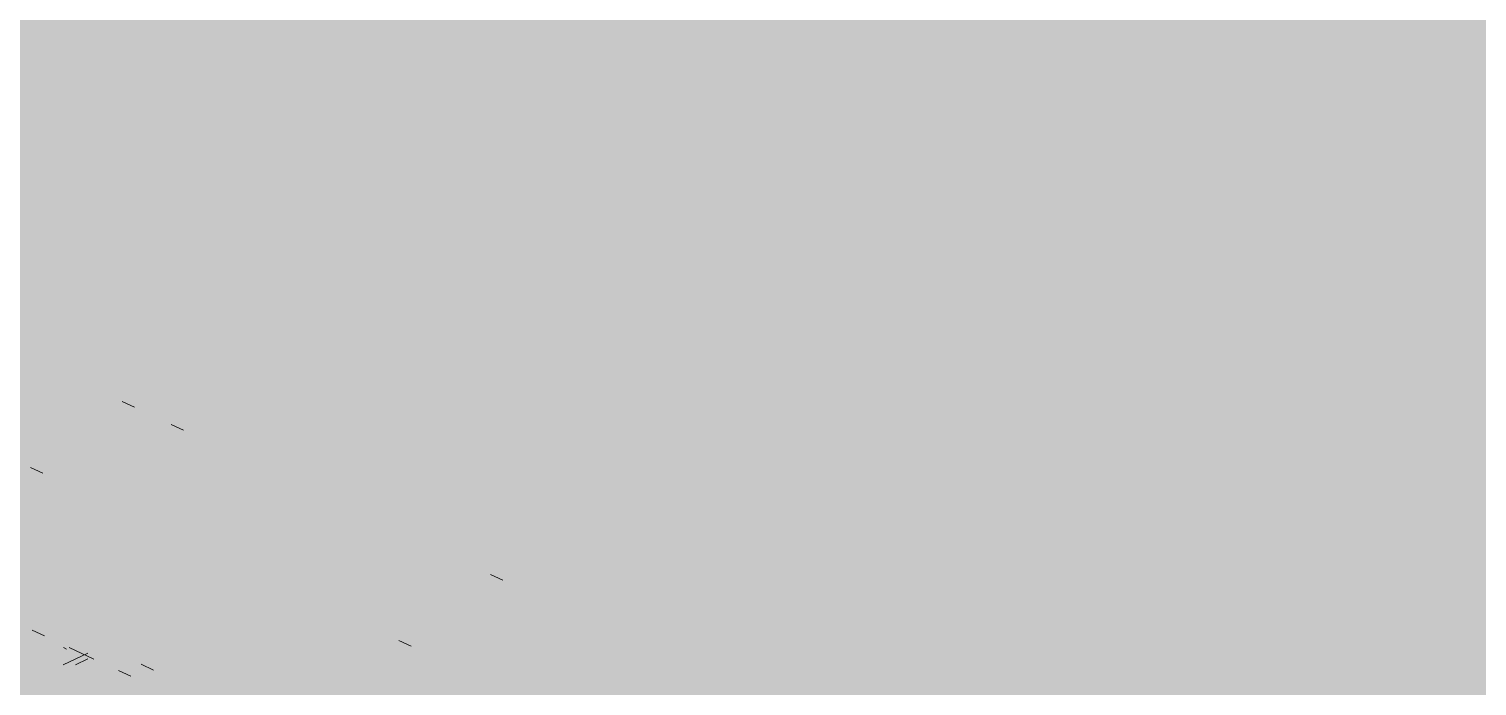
# Paper-space layout '03 3D Building and Roof' of a CAD drawing. Header units: millimetres. Extents: x 5 to 415, y 5 to 292.
# Drawn here: x 211.64 to 217.88, y 227.29 to 230.12 of the extents above; entities that cross this region are included whole.
import ezdxf

# ---------------------------------------------------------------- set-up
doc = ezdxf.new("R2010")
doc.units = ezdxf.units.MM
doc.layers.add('EXISTING', color=7, linetype='Continuous')
doc.layers.add('IMAGES', color=7, linetype='Continuous')

# ---------------------------------------------------------------- blocks, each defined once
blk = doc.blocks.new('SHEET_03')
at = {"layer": 'EXISTING', "color": 250, "lineweight": 9}
for p, q in [((212.0914, 228.4928), (212.0385, 228.5177)), ((212.303, 228.3935), (212.2501, 228.4183)), ((211.6442, 228.2332), (211.6971, 228.2084)), ((213.6783, 227.7478), (213.6254, 227.7726)), ((211.7043, 227.5077), (211.6513, 227.5326)), ((211.7855, 227.4571), (211.7989, 227.4508)), ((211.9164, 227.4081), (211.8104, 227.4579)), ((213.2311, 227.4882), (213.284, 227.4634)), ((211.7843, 227.3831), (211.8909, 227.4332)), ((211.8376, 227.3832), (211.8909, 227.4082)), ((212.0754, 227.3335), (212.0224, 227.3584)), ((212.1732, 227.3605), (212.1203, 227.3853))]:
    blk.add_line(p, q, dxfattribs=at)
at = {"layer": 'IMAGES', "color": 7}
for points in [[(209.327, 230), (216.659, 230), (209.327, 230.1667), (216.659, 230.1667)], [(216.659, 230), (216.8256, 230), (216.659, 230.1667), (216.8256, 230.1667)], [(216.8256, 230), (218.3253, 230), (216.8256, 230.1667), (218.3253, 230.1667)], [(209.4937, 229.8333), (218.1587, 229.8333), (209.4937, 230), (218.1587, 230)], [(210.1602, 229.6667), (217.9921, 229.6667), (210.1602, 229.8333), (217.9921, 229.8333)], [(210.4935, 229.5), (217.9921, 229.5), (210.4935, 229.6667), (217.9921, 229.6667)], [(210.8267, 229.3333), (218.3253, 229.3333), (210.8267, 229.5), (218.3253, 229.5)], [(210.8267, 229.1667), (218.492, 229.1667), (210.8267, 229.3333), (218.492, 229.3333)], [(211.4933, 229), (218.8253, 229), (211.4933, 229.1667), (218.8253, 229.1667)], [(211.4933, 228.8333), (211.6599, 228.8333), (211.4933, 229), (211.6599, 229)], [(211.6599, 228.8333), (211.8266, 228.8333), (211.6599, 229), (211.8266, 229)], [(211.8266, 228.8333), (220.1583, 228.8333), (211.8266, 229), (220.1583, 229)], [(211.4933, 228.6667), (211.8266, 228.6667), (211.4933, 228.8333), (211.8266, 228.8333)], [(211.8266, 228.6667), (211.9932, 228.6667), (211.8266, 228.8333), (211.9932, 228.8333)], [(211.9932, 228.6667), (212.1598, 228.6667), (211.9932, 228.8333), (212.1598, 228.8333)], [(212.1598, 228.6667), (220.4916, 228.6667), (212.1598, 228.8333), (220.4916, 228.8333)], [(210.9934, 228.5), (211.6599, 228.5), (210.9934, 228.6667), (211.6599, 228.6667)], [(211.6599, 228.5), (211.8266, 228.5), (211.6599, 228.6667), (211.8266, 228.6667)], [(211.8266, 228.5), (212.1598, 228.5), (211.8266, 228.6667), (212.1598, 228.6667)], [(212.1598, 228.5), (212.3265, 228.5), (212.1598, 228.6667), (212.3265, 228.6667)], [(212.3265, 228.5), (212.4931, 228.5), (212.3265, 228.6667), (212.4931, 228.6667)], [(212.4931, 228.5), (220.9915, 228.5), (212.4931, 228.6667), (220.9915, 228.6667)], [(211.4933, 228.3333), (211.6599, 228.3333), (211.4933, 228.5), (211.6599, 228.5)], [(211.6599, 228.3333), (211.8266, 228.3333), (211.6599, 228.5), (211.8266, 228.5)], [(211.8266, 228.3333), (211.9932, 228.3333), (211.8266, 228.5), (211.9932, 228.5)], [(211.9932, 228.3333), (212.1598, 228.3333), (211.9932, 228.5), (212.1598, 228.5)], [(212.1598, 228.3333), (212.4931, 228.3333), (212.1598, 228.5), (212.4931, 228.5)], [(212.4931, 228.3333), (212.6597, 228.3333), (212.4931, 228.5), (212.6597, 228.5)], [(212.6597, 228.3333), (221.3248, 228.3333), (212.6597, 228.5), (221.3248, 228.5)], [(211.4933, 228.1667), (211.8266, 228.1667), (211.4933, 228.3333), (211.8266, 228.3333)], [(211.8266, 228.1667), (211.9932, 228.1667), (211.8266, 228.3333), (211.9932, 228.3333)], [(211.9932, 228.1667), (212.1598, 228.1667), (211.9932, 228.3333), (212.1598, 228.3333)], [(212.1598, 228.1667), (212.6597, 228.1667), (212.1598, 228.3333), (212.6597, 228.3333)], [(212.6597, 228.1667), (212.8264, 228.1667), (212.6597, 228.3333), (212.8264, 228.3333)], [(212.8264, 228.1667), (212.993, 228.1667), (212.8264, 228.3333), (212.993, 228.3333)], [(212.993, 228.1667), (213.1596, 228.1667), (212.993, 228.3333), (213.1596, 228.3333)], [(213.1596, 228.1667), (213.3263, 228.1667), (213.1596, 228.3333), (213.3263, 228.3333)], [(213.3263, 228.1667), (221.1581, 228.1667), (213.3263, 228.3333), (221.1581, 228.3333)], [(211.4933, 228), (211.8266, 228), (211.4933, 228.1667), (211.8266, 228.1667)], [(211.8266, 228), (212.1598, 228), (211.8266, 228.1667), (212.1598, 228.1667)], [(212.1598, 228), (212.8264, 228), (212.1598, 228.1667), (212.8264, 228.1667)], [(212.8264, 228), (213.3263, 228), (212.8264, 228.1667), (213.3263, 228.1667)], [(213.3263, 228), (213.4929, 228), (213.3263, 228.1667), (213.4929, 228.1667)], [(213.4929, 228), (213.6595, 228), (213.4929, 228.1667), (213.6595, 228.1667)], [(213.6595, 228), (221.1581, 228), (213.6595, 228.1667), (221.1581, 228.1667)], [(211.16, 227.8333), (211.8266, 227.8333), (211.16, 228), (211.8266, 228)], [(211.8266, 227.8333), (211.9932, 227.8333), (211.8266, 228), (211.9932, 228)], [(211.9932, 227.8333), (212.1598, 227.8333), (211.9932, 228), (212.1598, 228)], [(212.1598, 227.8333), (212.3265, 227.8333), (212.1598, 228), (212.3265, 228)], [(212.3265, 227.6667), (212.4931, 227.6667), (212.3265, 228), (212.4931, 228)], [(212.4931, 227.8333), (212.6597, 227.8333), (212.4931, 228), (212.6597, 228)], [(212.6597, 227.8333), (212.8264, 227.8333), (212.6597, 228), (212.8264, 228)], [(212.8264, 227.8333), (212.993, 227.8333), (212.8264, 228), (212.993, 228)], [(212.993, 227.8333), (213.1596, 227.8333), (212.993, 228), (213.1596, 228)], [(213.1596, 227.8333), (213.6595, 227.8333), (213.1596, 228), (213.6595, 228)], [(213.6595, 227.8333), (213.9928, 227.8333), (213.6595, 228), (213.9928, 228)], [(213.9928, 227.8333), (221.4914, 227.8333), (213.9928, 228), (221.4914, 228)], [(211.4933, 227.6667), (211.6599, 227.6667), (211.4933, 227.8333), (211.6599, 227.8333)], [(211.6599, 227.6667), (212.3265, 227.6667), (211.6599, 227.8333), (212.3265, 227.8333)], [(212.4931, 227.6667), (212.6597, 227.6667), (212.4931, 227.8333), (212.6597, 227.8333)], [(212.6597, 227.6667), (212.993, 227.6667), (212.6597, 227.8333), (212.993, 227.8333)], [(212.993, 227.5), (213.1596, 227.5), (212.993, 227.8333), (213.1596, 227.8333)], [(213.1596, 227.6667), (213.3263, 227.6667), (213.1596, 227.8333), (213.3263, 227.8333)], [(213.3263, 227.5), (213.4929, 227.5), (213.3263, 227.8333), (213.4929, 227.8333)], [(213.4929, 227.6667), (213.9928, 227.6667), (213.4929, 227.8333), (213.9928, 227.8333)], [(213.9928, 227.6667), (214.1595, 227.6667), (213.9928, 227.8333), (214.1595, 227.8333)], [(214.1595, 227.6667), (221.6581, 227.6667), (214.1595, 227.8333), (221.6581, 227.8333)], [(211.4933, 227.3333), (211.6599, 227.3333), (211.4933, 227.6667), (211.6599, 227.6667)], [(211.6599, 227.5), (211.8266, 227.5), (211.6599, 227.6667), (211.8266, 227.6667)], [(211.8266, 227.5), (211.9932, 227.5), (211.8266, 227.6667), (211.9932, 227.6667)], [(211.9932, 227.5), (212.6597, 227.5), (211.9932, 227.6667), (212.6597, 227.6667)], [(212.6597, 227.5), (212.993, 227.5), (212.6597, 227.6667), (212.993, 227.6667)], [(213.1596, 227.5), (213.3263, 227.5), (213.1596, 227.6667), (213.3263, 227.6667)], [(213.4929, 227.5), (213.6595, 227.5), (213.4929, 227.6667), (213.6595, 227.6667)], [(213.6595, 227.5), (213.8262, 227.5), (213.6595, 227.6667), (213.8262, 227.6667)], [(213.8262, 227.5), (213.9928, 227.5), (213.8262, 227.6667), (213.9928, 227.6667)], [(213.9928, 227.5), (214.1595, 227.5), (213.9928, 227.6667), (214.1595, 227.6667)], [(214.1595, 227.5), (214.3261, 227.5), (214.1595, 227.6667), (214.3261, 227.6667)], [(214.3261, 227.5), (214.4927, 227.5), (214.3261, 227.6667), (214.4927, 227.6667)], [(214.4927, 227.5), (214.6594, 227.5), (214.4927, 227.6667), (214.6594, 227.6667)], [(214.6594, 227.5), (221.9913, 227.5), (214.6594, 227.6667), (221.9913, 227.6667)], [(211.6599, 227.1667), (211.8266, 227.1667), (211.6599, 227.5), (211.8266, 227.5)], [(211.8266, 227.1667), (211.9932, 227.1667), (211.8266, 227.5), (211.9932, 227.5)], [(211.9932, 227.3333), (212.1598, 227.3333), (211.9932, 227.5), (212.1598, 227.5)], [(212.1598, 227.3333), (212.3265, 227.3333), (212.1598, 227.5), (212.3265, 227.5)], [(212.3265, 227.3333), (212.993, 227.3333), (212.3265, 227.5), (212.993, 227.5)], [(212.993, 227.3333), (213.1596, 227.3333), (212.993, 227.5), (213.1596, 227.5)], [(213.1596, 227.3333), (213.3263, 227.3333), (213.1596, 227.5), (213.3263, 227.5)], [(213.3263, 227.3333), (213.4929, 227.3333), (213.3263, 227.5), (213.4929, 227.5)], [(213.4929, 227.3333), (213.6595, 227.3333), (213.4929, 227.5), (213.6595, 227.5)], [(213.6595, 227.3333), (214.1595, 227.3333), (213.6595, 227.5), (214.1595, 227.5)], [(214.1595, 227.3333), (214.3261, 227.3333), (214.1595, 227.5), (214.3261, 227.5)], [(214.3261, 227.3333), (214.4927, 227.3333), (214.3261, 227.5), (214.4927, 227.5)], [(214.4927, 227.3333), (214.6594, 227.3333), (214.4927, 227.5), (214.6594, 227.5)], [(214.6594, 227.3333), (214.826, 227.3333), (214.6594, 227.5), (214.826, 227.5)], [(214.826, 227.3333), (214.9926, 227.3333), (214.826, 227.5), (214.9926, 227.5)], [(214.9926, 227.3333), (223.491, 227.3333), (214.9926, 227.5), (223.491, 227.5)], [(210.4935, 227.1667), (211.6599, 227.1667), (210.4935, 227.3333), (211.6599, 227.3333)], [(211.9932, 227.1667), (212.1598, 227.1667), (211.9932, 227.3333), (212.1598, 227.3333)], [(212.1598, 227.1667), (212.4931, 227.1667), (212.1598, 227.3333), (212.4931, 227.3333)], [(212.4931, 227.1667), (212.6597, 227.1667), (212.4931, 227.3333), (212.6597, 227.3333)], [(212.6597, 227.1667), (213.3263, 227.1667), (212.6597, 227.3333), (213.3263, 227.3333)], [(213.3263, 227.1667), (213.4929, 227.1667), (213.3263, 227.3333), (213.4929, 227.3333)], [(213.4929, 227.1667), (213.6595, 227.1667), (213.4929, 227.3333), (213.6595, 227.3333)], [(213.6595, 227.1667), (213.8262, 227.1667), (213.6595, 227.3333), (213.8262, 227.3333)], [(213.8262, 227.1667), (214.4927, 227.1667), (213.8262, 227.3333), (214.4927, 227.3333)], [(214.4927, 227.1667), (214.6594, 227.1667), (214.4927, 227.3333), (214.6594, 227.3333)], [(214.6594, 227.1667), (214.9926, 227.1667), (214.6594, 227.3333), (214.9926, 227.3333)], [(214.9926, 227.1667), (215.1593, 227.1667), (214.9926, 227.3333), (215.1593, 227.3333)], [(215.1593, 227.1667), (215.4925, 227.1667), (215.1593, 227.3333), (215.4925, 227.3333)], [(215.4925, 227.1667), (223.1578, 227.1667), (215.4925, 227.3333), (223.1578, 227.3333)]]:
    blk.add_solid(points, dxfattribs=at)

psp = doc.layouts.new('03 3D Building and Roof')

# ---------------------------------------------------------------- block references
psp.add_blockref('SHEET_03', (0, 0))

doc.saveas('drawing.dxf')
